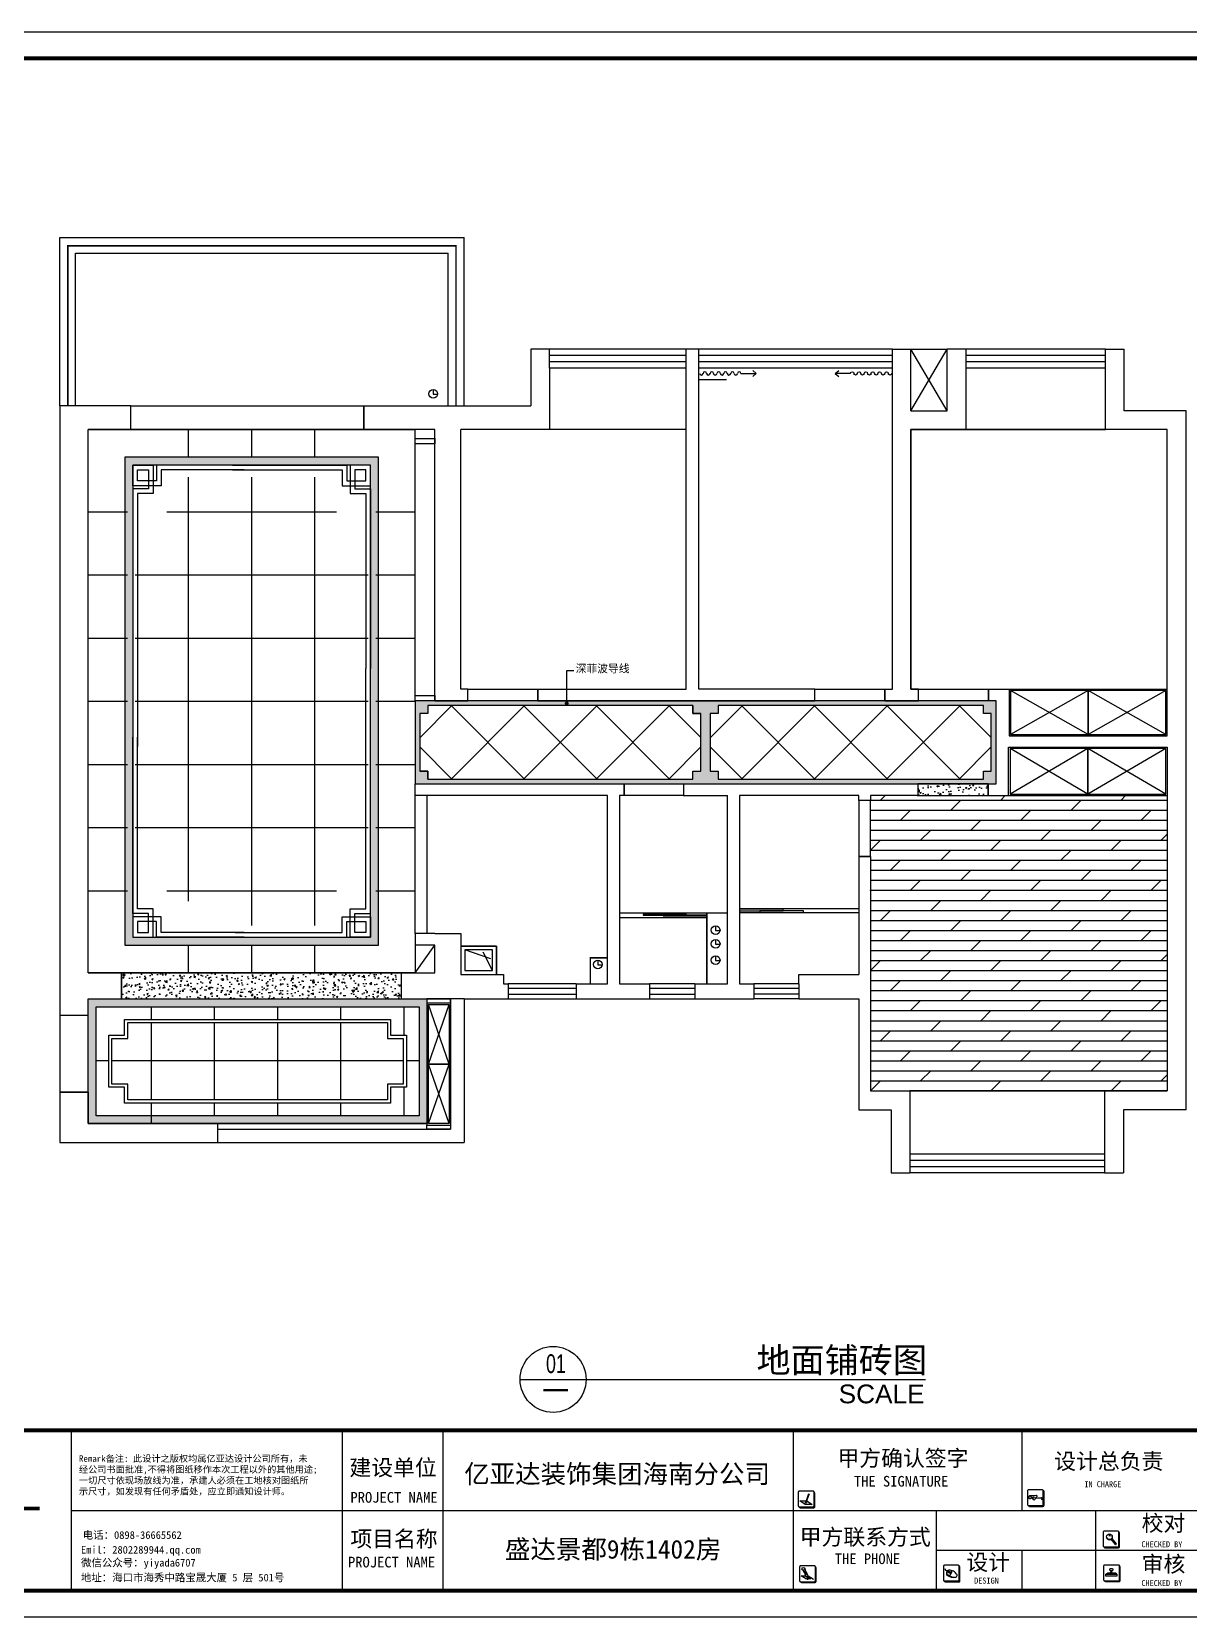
# Model space of a CAD drawing. Header units: millimetres. Extents: x -77055 to 331180, y -861586 to -491011.
# Drawn here: x 206493 to 221158, y -665598 to -645515 of the extents above; entities that cross this region are included whole.
import ezdxf
from ezdxf.enums import TextEntityAlignment as Align

# ---------------------------------------------------------------- set-up
doc = ezdxf.new("R2010")
doc.units = ezdxf.units.MM
for name, color, linetype in [('0-01图框模板说明', 2, 'Continuous'), ('0-02图框细线', 136, 'Continuous'), ('250', 250, 'Continuous'), ('6', 1, 'Continuous')]:
    doc.layers.add(name, color=color, linetype=linetype)
doc.styles.add('ar', font='arial.ttf')
doc.styles.add('DIM', font='simhei.ttf', dxfattribs={"width": 0.8})
doc.styles.get("Standard").update_dxf_attribs({"font": 'simhei.ttf'})
doc.styles.add('STYLE1', font='')
doc.styles.add('黑体', font='simhei.ttf')
doc.styles.get('STYLE1').set_extended_font_data('SimSun')
doc.dimstyles.new('1-50', dxfattribs={"dimscale": 50, "dimtxt": 5, "dimasz": 1, "dimexe": 1, "dimexo": 0.1, "dimgap": 0.5, "dimtad": 1, "dimdec": 0, "dimdsep": 46, "dimtxsty": 'DIM', "dimblk": 'ARCHTICK', "dimcen": 4, "dimdle": 1, "dimclrd": 3, "dimclre": 3, "dimclrt": 1, "dimadec": 0, "dimazin": 0, "dimtfac": 1, "dimtdec": 0, "dimtmove": 2, "dimatfit": 3, "dimldrblk": 'DOT', "dimfxl": 15, "dimfxlon": 1, "dimarcsym": 0})

# ---------------------------------------------------------------- blocks, each defined once
blk = doc.blocks.new('A$C5DE12AFD')
at = {"layer": '6', "color": 5}
for points in [[(523, 37), (717, 37), (671, 74)], [(523, 37), (717, 37), (671, 0)]]:
    blk.add_lwpolyline(points, dxfattribs=at)
for centre, start, end in [((22, 37), 180, 0), ((65, 37), 0, 180), ((109, 37), 180, 0), ((153, 37), 0, 180), ((196, 37), 180, 0), ((240, 37), 0, 180), ((283, 37), 180, 0), ((327, 37), 0, 180), ((371, 37), 180, 0), ((414, 37), 0, 180), ((458, 37), 180, 0), ((501, 37), 0, 180)]:
    blk.add_arc(centre, 21.8, start, end, dxfattribs=at)
blk = doc.blocks.new('_ArchTick')
at = {"color": 0, "linetype": 'ByBlock', "const_width": 0.15}
blk.add_lwpolyline([(-0.5, -0.5), (0.5, 0.5)], dxfattribs=at)
blk = doc.blocks.new('_Dot')
at = {"color": 0, "linetype": 'ByBlock', "lineweight": -2}
blk.add_line((-0.5, 0), (-1, 0), dxfattribs=at)
at = {"color": 0, "linetype": 'ByBlock', "const_width": 0.5}
blk.add_lwpolyline([(-0.25, 0, 1), (0.25, 0, 1)], format="xyb", close=True, dxfattribs=at)
blk = doc.blocks.new('A$C277C16EF')
at = {"layer": '0-01图框模板说明'}
for points in [[(-12145, 1411, -0.414214), (-12158, 1397), (-12331, 1397, -0.071272), (-12335, 1398, 0.348143), (-12322, 1388), (-12149, 1388, 0.414214), (-12135, 1401), (-12135, 1574, 0.333108), (-12145, 1587, -0.057743), (-12145, 1584)], [(-9240, 1428, -0.414214), (-9254, 1415), (-9427, 1415, -0.071272), (-9430, 1416, 0.348143), (-9417, 1405), (-9245, 1405, 0.414214), (-9231, 1419), (-9231, 1592, 0.333108), (-9241, 1605, -0.057743), (-9240, 1601)], [(-8283, 904, -0.414214), (-8296, 891), (-8469, 891, -0.071272), (-8473, 891, 0.348143), (-8460, 881), (-8287, 881, 0.414214), (-8273, 894), (-8273, 1067, 0.333108), (-8283, 1080, -0.057743), (-8283, 1077)], [(-12128, 465, -0.414214), (-12141, 451), (-12314, 451, -0.071272), (-12318, 452, 0.348143), (-12305, 442), (-12132, 442, 0.414214), (-12119, 455), (-12119, 628, 0.333108), (-12129, 641, -0.057743), (-12128, 638)], [(-10305, 473, -0.414214), (-10318, 460), (-10491, 460, -0.071272), (-10495, 460, 0.348143), (-10482, 450), (-10309, 450, 0.414214), (-10296, 463), (-10296, 636, 0.333108), (-10305, 649, -0.057743), (-10305, 646)], [(-8276, 476, -0.414214), (-8289, 462), (-8462, 462, -0.071272), (-8466, 463, 0.348143), (-8453, 453), (-8280, 453, 0.414214), (-8267, 466), (-8267, 639, 0.333108), (-8276, 652, -0.057743), (-8276, 649)]]:
    blk.add_hatch(color=8, dxfattribs=at).paths.add_polyline_path(points)
at = {"layer": '0-01图框模板说明', "color": 8}
for p, q in [((-12251, 1448), (-12253, 1444)), ((-12252, 1448), (-12253, 1446)), ((-12253, 1446), (-12253, 1444)), ((-12252, 1445), (-12253, 1444)), ((-12251, 1447), (-12252, 1445)), ((-9408, 1541), (-9327, 1547)), ((-9396, 1540), (-9326, 1546)), ((-9345, 1510), (-9264, 1516)), ((-9333, 1509), (-9264, 1515)), ((-8385, 988), (-8328, 922)), ((-8374, 997), (-8317, 932)), ((-12241, 484), (-12306, 527)), ((-12306, 527), (-12253, 527)), ((-12224, 527), (-12219, 527)), ((-12219, 527), (-12153, 484)), ((-10471, 551), (-10471, 551)), ((-10462, 577), (-10429, 561)), ((-10456, 543), (-10415, 520)), ((-10421, 576), (-10454, 588)), ((-10449, 575), (-10449, 575)), ((-10449, 575), (-10425, 562)), ((-10420, 571), (-10445, 582)), ((-10379, 585), (-10421, 597)), ((-10411, 561), (-10404, 557)), ((-8449, 546), (-8428, 560)), ((-8426, 561), (-8406, 561)), ((-8383, 572), (-8383, 576)), ((-8376, 572), (-8376, 576)), ((-8350, 561), (-8328, 561)), ((-8308, 546), (-8326, 560))]:
    blk.add_line(p, q, dxfattribs=at)
at = {"layer": '0-01图框模板说明', "color": 2, "const_width": 49}
blk.add_lwpolyline([(-338, 19745), (-338, 338), (-28062, 338), (-28062, 19745)], close=True, dxfattribs=at)
blk.add_lwpolyline([(-338, 2367), (-28066, 2367)], dxfattribs=at)
at = {"layer": '0-01图框模板说明', "color": 8}
for points in [[(-9427, 1415), (-9254, 1415, 0.414214), (-9240, 1428), (-9240, 1601, 0.414214), (-9254, 1615), (-9427, 1615, 0.414214), (-9440, 1601), (-9440, 1428, 0.414214)], [(-12331, 1397), (-12158, 1397, 0.414214), (-12145, 1411), (-12145, 1584, 0.414214), (-12158, 1597), (-12331, 1597, 0.414214), (-12344, 1584), (-12344, 1411, 0.414214)], [(-12208, 1555), (-12215, 1557), (-12215, 1559, -0.451962), (-12211, 1560), (-12210, 1560, -0.418435), (-12208, 1556)], [(-8469, 891), (-8296, 891, 0.414214), (-8283, 904), (-8283, 1077, 0.414214), (-8296, 1090), (-8469, 1090, 0.414214), (-8482, 1077), (-8482, 904, 0.414214)], [(-12314, 451), (-12141, 451, 0.414214), (-12128, 465), (-12128, 638, 0.414214), (-12141, 651), (-12314, 651, 0.414214), (-12328, 638), (-12328, 465, 0.414214)], [(-10491, 460), (-10318, 460, 0.414214), (-10305, 473), (-10305, 646, 0.414214), (-10318, 659), (-10491, 659, 0.414214), (-10504, 646), (-10504, 473, 0.414214)], [(-8462, 462), (-8289, 462, 0.414214), (-8276, 476), (-8276, 649, 0.414214), (-8289, 662), (-8462, 662, 0.414214), (-8476, 649), (-8476, 476, 0.414214)], [(-8446, 547), (-8311, 547, -0.414214), (-8307, 543), (-8307, 526, -0.414214), (-8311, 522), (-8446, 522, -0.414214), (-8450, 526), (-8450, 543, -0.414214)]]:
    blk.add_lwpolyline(points, format="xyb", close=True, dxfattribs=at)
for points in [[(-12335, 1398, 0.348143), (-12322, 1388), (-12149, 1388, 0.414214), (-12135, 1401), (-12135, 1574, 0.333108), (-12145, 1587)], [(-9430, 1416, 0.348143), (-9417, 1405), (-9245, 1405, 0.414214), (-9231, 1419), (-9231, 1592, 0.333108), (-9241, 1605)], [(-8473, 891, 0.348143), (-8460, 881), (-8287, 881, 0.414214), (-8273, 894), (-8273, 1067, 0.333108), (-8283, 1080)], [(-12318, 452, 0.348143), (-12305, 442), (-12132, 442, 0.414214), (-12119, 455), (-12119, 628, 0.333108), (-12129, 641)], [(-10495, 460, 0.348143), (-10482, 450), (-10309, 450, 0.414214), (-10296, 463), (-10296, 636, 0.333108), (-10305, 649)], [(-8466, 463, 0.348143), (-8453, 453), (-8280, 453, 0.414214), (-8267, 466), (-8267, 639, 0.333108), (-8276, 652)]]:
    blk.add_lwpolyline(points, format="xyb", dxfattribs=at)
for points in [[(-12238, 1473), (-12235, 1473), (-12170, 1430), (-12257, 1430), (-12323, 1473), (-12246, 1473)], [(-8369, 565), (-8356, 565), (-8347, 559), (-8409, 559), (-8399, 565), (-8390, 565)]]:
    blk.add_lwpolyline(points, dxfattribs=at)
for points in [[(-12251, 1447), (-12252, 1448), (-12249, 1464), (-12242, 1462)], [(-12211, 1548), (-12218, 1551), (-12249, 1464), (-12242, 1462)], [(-12208, 1555), (-12216, 1558), (-12218, 1551), (-12210, 1548)], [(-8409, 559), (-8347, 559), (-8347, 551), (-8409, 551)]]:
    blk.add_lwpolyline(points, close=True, dxfattribs=at)
for centre, radius in [((-8402, 1020), 36), ((-12280, 614), 17.7), ((-12268, 579), 2.53), ((-12263, 570), 2.53), ((-12262, 582), 2.53), ((-12259, 560), 2.53), ((-12258, 573), 2.53), ((-12256, 586), 2.53), ((-12253, 563), 2.53), ((-12254, 548), 2.53), ((-12252, 576), 2.53), ((-12239, 527), 14.3), ((-12247, 566), 2.53), ((-12248, 551), 2.53), ((-12242, 555), 2.53)]:
    blk.add_circle(centre, radius, dxfattribs=at)
for centre, radius, start, end in [((-9389, 1516), 24.9, 105.757, 120.9015), ((-9388, 1491), 21.7, 39.9377, 115.0821), ((-9396, 1540), 0.332, 94.538, 105.757), ((-9381, 1528), 16.1, 194.4811, 315.0527), ((-9326, 1485), 24.9, 105.757, 138.6812), ((-9333, 1509), 0.332, 94.538, 105.757), ((-9332, 1534), 14.1, 298.7114, 70.1269), ((-9332, 1534), 13.4, 300.3285, 62.5398), ((-9326, 1545), 0.332, 62.5398, 94.538), ((-9325, 1522), 0.341, 133.8328, 294.2798), ((-9269, 1503), 14.1, 298.7114, 70.1269), ((-9264, 1515), 0.332, 62.5398, 94.538), ((-9270, 1503), 13.4, 300.3285, 62.5398), ((-9263, 1491), 0.341, 133.8328, 294.2798), ((-8401, 1017), 36, 191.5054, 300.5031), ((-8404, 1020), 18, 22.4479, 114.9174), ((-8408, 1029), 8.45, 340.0341, 111.5177), ((-8401, 1017), 36, 323.7918, 16.5929), ((-8324, 929), 7.87, 246.2917, 21.6824), ((-12394, 500), 144, 10.8653, 46.0134), ((-11892, 729), 386, 196.3548, 210.1283), ((-10446, 561), 21.3, 158.1829, 240.9002), ((-10421, 555), 46.4, 172.2315, 207.5085), ((-10376, 526), 99.8, 139.3249, 154.2833), ((-10374, 651), 146, 233.0714, 279.6677), ((-10430, 563), 35, 74.0812, 127.264), ((-10447, 579), 3.62, 54.1755, 246.924), ((-10445, 579), 46.7, 277.384, 14.5417), ((-10419, 579), 21, 239.1443, 279.6549), ((-10424, 568), 5.39, 255.5948, 46.2056), ((-10431, 557), 21, 22.1455, 62.6561), ((-10416, 563), 5.32, 279.6549, 22.1455), ((-10357, 637), 131, 243.4996, 273.0164), ((-10448, 474), 131, 28.784, 58.3007), ((-10359, 532), 27.1, 290.3762, 11.4241), ((-8426, 557), 3.88, 90, 119.8772), ((-8379, 671), 77.3, 259.2449, 280.7551), ((-8411, 572), 28.6, 7.6088, 51.9955), ((-8395, 577), 13.3, 284.907, 336.821), ((-8379, 584), 23.4, 237.0341, 302.9659), ((-8347, 572), 28.6, 128.0045, 172.3912), ((-8373, 572), 2.72, 180, 209.5766), ((-8363, 578), 14.2, 209.5766, 255.9056), ((-8328, 557), 3.88, 58.6434, 90)]:
    blk.add_arc(centre, radius, start, end, dxfattribs=at)
for centre in [(-9409, 1520), (-9408, 1520), (-9358, 1505), (-9357, 1505)]:
    blk.add_ellipse(centre, major_axis=(0, 20.6), ratio=0.646017, dxfattribs=at)
blk.add_ellipse((-8379, 604), major_axis=(25.4, 0), ratio=0.460933, start_param=-0.967391, end_param=4.108984, dxfattribs=at)
for points in [[(-10458, 585), (-10473, 587), (-10480, 594), (-10483, 611)], [(-10456, 587), (-10473, 588), (-10478, 600), (-10482, 612)]]:
    blk.add_open_spline(points, degree=3, dxfattribs=at)
blk.add_spline([(-12239, 513), (-12210, 500), (-12209, 510), (-12222, 507), (-12230, 484), (-12195, 490), (-12189, 484)], degree=3, dxfattribs=at)
at = {"layer": '0-02图框细线'}
for p, q in [((-21553, 338), (-21553, 2367)), ((-18119, 327), (-18119, 2367)), ((-16842, 327), (-16842, 2367)), ((-12405, 338), (-12405, 2367)), ((-9507, 1352), (-9507, 2367)), ((-21553, 1352), (-338, 1352)), ((-10594, 338), (-10594, 1352)), ((-8574, 338), (-8574, 1352)), ((-338, 845), (-10594, 845)), ((-9507, 338), (-9507, 845))]:
    blk.add_line(p, q, dxfattribs=at)
blk.add_lwpolyline([(0, 20083), (0, 0), (-28400, 0), (-28400, 20083)], close=True, dxfattribs=at)
at = {"layer": '0-02图框细线', "ltscale": 0.2, "const_width": 45}
blk.add_lwpolyline([(-26342, 1377), (-21957, 1377)], dxfattribs=at)
at = {"layer": '0-02图框细线'}
for s, insert, char_height, attachment_point in [('{\\fSimHei|b0|i0|c134|p2;Remark备注: 此设计之版权均属亿亚达设计公司所有，未\\P经公司书面批准,不得将图纸移作本次工程以外的其他用途;\\P一切尺寸依现场放线为准，承建人必须在工地核对图纸所\\P示尺寸，如发现有任何矛盾处，应立即通知设计师。}', (-21458, 1541), 83.12, 7), ('{\\fSimSun|b0|i0|c134|p2;建设单位}', (-18031, 1885), 202.86, 4), ('{\\fSimSun|b0|i0|c134|p2;甲方确认签字}', (-11848, 2004), 202.86, 4), ('{\\fSimSun|b0|i0|c134|p2;设计总负责}', (-9102, 1965), 202.86, 4), ('{\\fSimSun|b0|i0|c134|p2;THE SIGNATURE}', (-11640, 1722), 135.24, 4), ('{\\fSimSun|b0|i0|c134|p2;IN CHARGE}', (-8719, 1685), 76.2, 4), ('{\\fSimSun|b0|i0|c134|p2;PROJECT NAME}', (-18018, 1518), 135.24, 4), ('{\\fSimSun|b0|i0|c134|p2;校对}', (-7994, 1181), 202.86, 4), ('{\\fSimSun|b0|i0|c134|p2;电话：0898-36665562  }', (-21410, 1036), 96.98, 4), ('{\\fSimSun|b0|i0|c134|p2;项目名称}', (-18020, 983), 202.86, 4), ('{\\fSimSun|b0|i0|c134|p2;甲方联系方式}', (-12326, 1005), 202.86, 4), ('{\\fSimSun|b0|i0|c134|p2;Emil：2802289944.qq.com}', (-21432, 841), 96.98, 4), ('{\\fSimSun|b0|i0|c134|p2;THE PHONE}', (-11882, 740), 135.24, 4), ('{\\fSimSun|b0|i0|c134|p2;设计}', (-10215, 686), 202.86, 4), ('{\\fSimSun|b0|i0|c134|p2;CHECKED BY}', (-7997, 925), 76.2, 4), ('{\\fSimSun|b0|i0|c134|p2;审核}', (-7994, 663), 202.86, 4), ('{\\fSimSun|b0|i0|c134|p2;微信公众号：yiyada6707}', (-21432, 677), 96.98, 4), ('{\\fSimSun|b0|i0|c134|p2;PROJECT NAME}', (-18049, 698), 135.24, 4), ('{\\fSimSun|b0|i0|c134|p2;地址：海口市海秀中路宝晟大厦 5 层 501号}', (-21433, 497), 96.98, 4), ('{\\fSimSun|b0|i0|c134|p2;DESIGN}', (-10116, 464), 76.2, 4), ('{\\fSimSun|b0|i0|c134|p2;CHECKED BY}', (-7997, 433), 76.2, 4)]:
    blk.add_mtext(s, dxfattribs=dict(at, insert=insert, char_height=char_height, attachment_point=attachment_point))
at = {"layer": '0-02图框细线', "char_height": 236.67, "attachment_point": 5, "style": '黑体'}
for s, insert in [('亿亚达装饰集团海南分公司', (-14640, 1802)), ('{\\fSimSun|b0|i0|c134|p2;盛达景都9栋1402房}', (-14690, 849))]:
    blk.add_mtext(s, dxfattribs=dict(at, insert=insert))

msp = doc.modelspace()

# ---------------------------------------------------------------- hatches: boundary and pattern name
at = {"layer": '250'}
h = msp.add_hatch(dxfattribs=at)
h.set_pattern_fill('AR-SAND', color=251, angle=45, style=0, double=1)
h.set_pattern_definition([(82.5, (209279.254, -653995.76), (-35.73813, 33.47535), [0, -38.608, 0, -43.18, 0, -41.275]), (52.5, (209279.254, -653995.76), (-18.9011, 82.4733), [0, -20.828, 0, -34.798, 0, -13.335]), (12.5, (209257.162, -654017.85), (55.83, 56.03323), [0, -12.7, 0, -45.72, 0, -59.69]), (2.5, (209257.16, -654017.85), (38.2281, 69.7551), [0, -6.35, 0, -29.972, 0, -34.29])])
h.paths.add_polyline_path([(210886.4, -650905.8), (207672.1, -650905.8), (207672.1, -657085.8), (210886.4, -657085.8)])
h.paths.add_polyline_path([(210786.4, -651005.8), (207772.1, -651005.8), (207772.1, -656985.8), (210786.4, -656985.8)], flags=16)
h = msp.add_hatch(dxfattribs=at)
h.set_pattern_fill('AR-SAND', color=251, angle=45, style=0, double=1)
h.set_pattern_definition([(82.5, (215029.374, -654515.76), (-35.73813, 33.47535), [0, -38.608, 0, -43.18, 0, -41.275]), (52.5, (215029.374, -654515.76), (-18.9011, 82.4733), [0, -20.828, 0, -34.798, 0, -13.335]), (12.5, (215007.282, -654537.85), (55.83, 56.03323), [0, -12.7, 0, -45.72, 0, -59.69]), (2.5, (215007.28, -654537.85), (38.2281, 69.7551), [0, -6.35, 0, -29.972, 0, -34.29])])
h.paths.add_polyline_path([(211349.4, -655040.8), (218709.4, -655040.8), (218709.4, -653990.8), (211349.4, -653990.8)])
h.paths.add_polyline_path([(215189.4, -654980.8), (218549.4, -654980.8), (218549.4, -654880.8), (218649.4, -654880.8), (218649.4, -654150.8), (218549.4, -654150.8), (218549.4, -654050.8), (215189.4, -654050.8), (215189.4, -654150.8), (215089.4, -654150.8), (215089.4, -654880.8), (215189.4, -654880.8)], flags=16)
h.paths.add_polyline_path([(211509.4, -654980.8), (214869.4, -654980.8), (214869.4, -654880.8), (214969.4, -654880.8), (214969.4, -654150.8), (214869.4, -654150.8), (214869.4, -654050.8), (211509.4, -654050.8), (211509.4, -654150.8), (211409.4, -654150.8), (211409.4, -654880.8), (211509.4, -654880.8)], flags=16)
h = msp.add_hatch(dxfattribs=at)
h.set_pattern_fill('_USER', color=251, scale=650, angle=45, style=0, double=1, pattern_type=0)
h.set_pattern_definition([(45, (213189.4, -654515.76), (-459.62, 459.62), []), (135, (213189.4, -654515.76), (-459.62, -459.62), [])])
h.paths.add_polyline_path([(211509.4, -654980.8), (214869.4, -654980.8), (214869.4, -654880.8), (214969.4, -654880.8), (214969.4, -654150.8), (214869.4, -654150.8), (214869.4, -654050.8), (211509.4, -654050.8), (211509.4, -654150.8), (211409.4, -654150.8), (211409.4, -654880.8), (211509.4, -654880.8)])
h = msp.add_hatch(dxfattribs=at)
h.set_pattern_fill('_USER', color=251, scale=650, angle=45, style=0, double=1, pattern_type=0)
h.set_pattern_definition([(45, (216869.4, -654515.76), (-459.62, 459.62), []), (135, (216869.4, -654515.76), (-459.62, -459.62), [])])
h.paths.add_polyline_path([(215189.4, -654980.8), (218549.4, -654980.8), (218549.4, -654880.8), (218649.4, -654880.8), (218649.4, -654150.8), (218549.4, -654150.8), (218549.4, -654050.8), (215189.4, -654050.8), (215189.4, -654150.8), (215089.4, -654150.8), (215089.4, -654880.8), (215189.4, -654880.8)])
h = msp.add_hatch(dxfattribs=at)
h.set_pattern_fill('AR-CONC', color=8, style=0)
h.set_pattern_definition([(50, (217719.37, -655190.76), (182.185, -15.94), [19.05, -209.55]), (355, (217719.37, -655190.76), (-35.243, 191.057), [15.24, -167.64]), (100.45, (217734.56, -655192.09), (146.943, 175.117), [16.19, -178.09]), (46.184, (217719.37, -655139.96), (271.08, -42.04), [28.575, -314.325]), (96.636, (217741.96, -655143.46), (237.404, 247.426), [24.285, -267.135]), (351.184, (217719.37, -655139.96), (237.405, 247.425), [22.86, -251.46]), (21, (217744.77, -655152.66), (151.615, -102.266), [19.05, -209.55]), (326, (217744.77, -655152.66), (61.802, 184.188), [15.24, -167.64]), (71.451, (217757.4, -655161.18), (213.416, 81.923), [16.19, -178.09]), (37.5, (217719.374, -655190.76), (3.0886, 84.555), [0, -165.608, 0, -170.18, 0, -168.275]), (7.5, (217719.37, -655190.76), (66.82, 100.181), [0, -97.028, 0, -161.798, 0, -64.135]), (327.5, (217662.73, -655190.76), (135.5906, -5.7287), [0, -63.5, 0, -198.12, 0, -262.89]), (317.5, (217637.33, -655190.76), (148.129, 25.426), [0, -82.55, 0, -131.572, 0, -186.69])])
h.paths.add_polyline_path([(217719.4, -655190.8), (218609.4, -655190.8), (218609.4, -655040.8), (217719.4, -655040.8)])
h = msp.add_hatch(dxfattribs=at)
h.set_pattern_fill('DOLMIT', color=8, scale=20, style=0)
h.set_pattern_definition([(0, (217119.37, -658930.76), (0, 127), []), (45, (217119.37, -658930.76), (-254, 254), [179.605, -359.21])])
h.paths.add_polyline_path([(220879.4, -655190.8), (218869.4, -655190.8), (218609.4, -655190.8), (217719.4, -655190.8), (217119.4, -655190.8), (217119.4, -655250.8), (217119.4, -655960.8), (217119.4, -658930.8), (217619.4, -658930.8), (220084.4, -658930.8), (220879.4, -658930.8)])
h = msp.add_hatch(dxfattribs=at)
h.set_pattern_fill('AR-CONC', color=8, style=0)
h.set_pattern_definition([(50, (235806.31, -750855.96), (182.18467, -15.93909), [19.05, -209.55]), (355, (235806.31, -750855.96), (-35.24283, 191.05664), [15.24, -167.64]), (100.451, (235821.5, -750857.29), (146.9425, 175.1167), [16.19, -178.09]), (46.1842, (235806.31, -750805.16), (271.07904, -42.04233), [28.575, -314.325]), (96.6356, (235828.9, -750808.66), (237.4042, 247.42556), [24.285, -267.135]), (351.184, (235806.3, -750805.16), (237.4046, 247.4251), [22.86, -251.46]), (21, (235831.71, -750817.86), (151.61488, -102.26552), [19.05, -209.55]), (326, (235831.71, -750817.86), (61.80203, 184.18797), [15.24, -167.64]), (71.4514, (235844.35, -750826.38), (213.4165, 81.92286), [16.19, -178.09]), (37.5, (235806.31, -750855.96), (3.088603, 84.55504), [0, -165.608, 0, -170.18, 0, -168.275]), (7.5, (235806.31, -750855.96), (66.81966, 100.180575), [0, -97.028, 0, -161.798, 0, -64.135]), (327.5, (235749.67, -750855.96), (135.590595, -5.728744), [0, -63.5, 0, -198.12, 0, -262.89]), (317.5, (235724.27, -750855.96), (148.12918, 25.42649), [0, -82.55, 0, -131.572, 0, -186.69])])
h.paths.add_polyline_path([(207629.4, -657765.8), (211179.4, -657765.8), (211179.4, -657435.8), (207629.4, -657435.8)])
h = msp.add_hatch(dxfattribs=at)
h.set_pattern_fill('AR-SAND', color=251, angle=45, style=0, double=1)
h.set_pattern_definition([(82.5, (207209.374, -659345.76), (-35.73813, 33.47535), [0, -38.608, 0, -43.18, 0, -41.275]), (52.5, (207209.374, -659345.76), (-18.9011, 82.4733), [0, -20.828, 0, -34.798, 0, -13.335]), (12.5, (207187.282, -659367.85), (55.83, 56.03323), [0, -12.7, 0, -45.72, 0, -59.69]), (2.5, (207187.28, -659367.85), (38.2281, 69.7551), [0, -6.35, 0, -29.972, 0, -34.29])])
h.paths.add_polyline_path([(211399.4, -659245.8), (207309.4, -659245.8), (207309.4, -657865.8), (211399.4, -657865.8)], flags=16)
h.paths.add_polyline_path([(211499.4, -659345.8), (207209.4, -659345.8), (207209.4, -657765.8), (211499.4, -657765.8)])

# ---------------------------------------------------------------- linework, layer by layer
at = {"color": 2}
msp.add_line((212679.9, -662585.8), (213516.3, -662585.8), dxfattribs=at)
msp.add_line((213516.3, -662585.8), (217817.8, -662585.8))
at = {"color": 150}
msp.add_circle((213098.1, -662585.8), 418.2, dxfattribs=at)
at = {"layer": '250', "color": 2}
for p, q in [((206849.4, -650255.8), (206849.4, -648120.8)), ((206849.4, -648120.8), (211969.4, -648120.8)), ((211969.4, -650255.8), (211969.4, -648120.8)), ((207049.4, -650255.8), (207049.4, -648320.8)), ((207049.4, -648320.8), (211769.4, -648320.8)), ((211769.4, -650255.8), (211769.4, -648320.8)), ((214784.4, -649535.8), (213054.4, -649535.8)), ((217399.4, -649535.8), (214944.4, -649535.8)), ((220094.4, -649535.8), (218329.4, -649535.8)), ((214784.4, -649775.8), (213054.4, -649775.8)), ((217399.4, -649775.8), (214944.4, -649775.8)), ((220094.4, -649775.8), (218329.4, -649775.8)), ((215294.4, -649925.8), (214944.4, -649925.8)), ((213389.4, -657575.8), (212529.4, -657575.8)), ((214894.4, -657575.8), (214319.4, -657575.8)), ((216209.4, -657575.8), (215639.4, -657575.8)), ((212529.4, -657765.8), (213389.4, -657765.8)), ((214319.4, -657765.8), (214894.4, -657765.8)), ((216209.4, -657765.8), (215639.4, -657765.8)), ((220084.4, -659730.8), (217619.4, -659730.8)), ((220084.4, -659970.8), (217619.4, -659970.8))]:
    msp.add_line(p, q, dxfattribs=at)
at = {"layer": '250', "color": 7}
for p, q in [((212814.4, -649535.8), (212814.4, -650255.8)), ((213054.4, -649535.8), (212814.4, -649535.8)), ((213054.4, -649775.8), (213054.4, -649535.8)), ((214784.4, -649775.8), (214784.4, -649535.8)), ((214944.4, -649535.8), (214784.4, -649535.8)), ((214944.4, -649775.8), (214944.4, -649535.8)), ((217399.4, -649775.8), (217399.4, -649535.8)), ((217399.4, -649535.8), (217629.4, -649535.8)), ((217629.4, -650315.8), (217629.4, -649535.8)), ((218089.4, -650315.8), (218089.4, -649535.8)), ((218329.4, -649535.8), (218089.4, -649535.8)), ((218329.4, -649775.8), (218329.4, -649535.8)), ((220094.4, -649775.8), (220094.4, -649535.8)), ((220094.4, -649535.8), (220334.4, -649535.8)), ((220334.4, -650315.8), (220334.4, -649535.8)), ((213054.4, -649775.8), (213054.4, -650555.8)), ((214784.4, -650555.8), (214784.4, -649775.8)), ((214944.4, -650555.8), (214944.4, -649775.8)), ((217399.4, -653840.8), (217399.4, -649775.8)), ((218329.4, -650555.8), (218329.4, -649775.8)), ((220094.4, -650555.8), (220094.4, -649775.8)), ((211580.2, -650047.5), (211580.2, -650107.5)), ((207049.4, -650255.8), (206849.4, -650255.8)), ((206849.4, -650255.8), (206849.4, -657975.8)), ((207749.4, -650255.8), (207049.4, -650255.8)), ((207749.4, -650555.8), (207749.4, -650255.8)), ((210699.4, -650555.8), (210699.4, -650255.8)), ((210699.4, -650255.8), (211769.4, -650255.8)), ((211580.2, -650107.5), (211635, -650107.5)), ((211769.4, -650255.8), (212814.4, -650255.8)), ((217629.4, -650315.8), (218089.4, -650315.8)), ((221119.4, -650315.8), (220334.4, -650315.8)), ((221119.4, -659170.8), (221119.4, -650315.8)), ((207209.4, -657435.8), (207209.4, -650555.8)), ((207749.4, -650555.8), (207209.4, -650555.8)), ((207209.4, -657435.8), (207209.4, -650555.8)), ((207209.4, -650555.8), (211349.4, -650555.8)), ((211599.4, -650555.8), (210699.4, -650555.8)), ((211599.4, -650555.8), (211349.4, -650555.8)), ((211599.4, -653990.8), (211599.4, -650555.8)), ((211929.4, -653840.8), (211929.4, -650555.8)), ((213054.4, -650555.8), (211929.4, -650555.8)), ((214784.4, -653840.8), (214784.4, -650555.8)), ((214944.4, -653840.8), (214944.4, -650555.8)), ((217629.4, -653840.8), (217629.4, -650555.8)), ((217629.4, -650555.8), (218329.4, -650555.8)), ((220879.4, -650555.8), (220094.4, -650555.8)), ((220879.4, -654435.8), (220879.4, -650555.8)), ((212019.4, -653840.8), (211929.4, -653840.8)), ((212019.4, -653990.8), (212019.4, -653840.8)), ((212904.4, -653840.8), (214784.4, -653840.8)), ((212904.4, -653990.8), (212904.4, -653840.8)), ((216414.4, -653840.8), (214944.4, -653840.8)), ((216414.4, -653990.8), (216414.4, -653840.8)), ((217299.4, -653990.8), (217299.4, -653840.8)), ((217299.4, -653840.8), (217399.4, -653840.8)), ((217729.4, -653840.8), (217629.4, -653840.8)), ((217729.4, -653990.8), (217729.4, -653840.8)), ((218614.4, -653990.8), (218614.4, -653840.8)), ((218614.4, -653840.8), (218874.4, -653840.8)), ((218874.4, -653840.8), (218874.4, -654435.8)), ((211599.4, -653990.8), (212019.4, -653990.8)), ((212904.4, -653990.8), (216414.4, -653990.8)), ((217299.4, -653990.8), (217729.4, -653990.8)), ((218709.4, -653990.8), (218614.4, -653990.8)), ((218709.4, -655040.8), (218709.4, -653990.8)), ((218874.4, -654435.8), (220879.4, -654435.8)), ((218869.4, -655190.8), (218869.4, -654575.8)), ((218869.4, -654575.8), (220879.4, -654575.8)), ((220879.4, -654575.8), (220879.4, -658930.8)), ((211349.4, -655190.8), (211349.4, -655040.8)), ((211349.4, -655040.8), (213999.4, -655040.8)), ((213999.4, -655040.8), (213999.4, -655190.8)), ((214749.4, -655040.8), (214749.4, -655190.8)), ((214749.4, -655040.8), (217719.4, -655040.8)), ((217719.4, -655040.8), (217719.4, -655190.8)), ((218609.4, -655040.8), (218609.4, -655190.8)), ((218609.4, -655040.8), (218709.4, -655040.8)), ((213789.4, -655190.8), (211349.4, -655190.8)), ((213789.4, -657575.8), (213789.4, -655190.8)), ((213999.4, -655190.8), (213939.4, -655190.8)), ((213939.4, -655190.8), (213939.4, -657575.8)), ((214749.4, -655190.8), (215309.4, -655190.8)), ((215309.4, -656775.8), (215309.4, -655190.8)), ((216969.4, -655190.8), (215459.4, -655190.8)), ((215459.4, -655190.8), (215459.4, -657575.8)), ((216969.4, -655250.8), (216969.4, -655190.8)), ((217119.4, -655250.8), (216969.4, -655250.8)), ((217719.4, -655190.8), (217119.4, -655190.8)), ((217119.4, -655190.8), (217119.4, -655250.8)), ((218609.4, -655190.8), (218869.4, -655190.8)), ((217119.4, -655960.8), (216969.4, -655960.8)), ((216969.4, -655960.8), (216969.4, -657455.8)), ((217119.4, -655960.8), (217119.4, -658930.8)), ((215044.4, -657575.8), (215044.4, -656675.8)), ((215044.4, -656675.8), (215309.4, -656675.8)), ((211599.4, -657085.8), (211349.4, -657085.8)), ((211599.4, -656935.8), (211929.4, -656935.8)), ((211599.4, -657435.8), (211599.4, -657085.8)), ((211929.4, -656935.8), (211929.4, -657095.8)), ((211929.4, -657095.8), (212379.4, -657095.8)), ((212379.4, -657095.8), (212379.4, -657455.8)), ((207629.4, -657435.8), (207209.4, -657435.8)), ((211349.4, -657435.8), (207209.4, -657435.8)), ((207209.4, -657435.8), (211349.4, -657435.8)), ((207209.4, -657435.8), (211349.4, -657435.8)), ((207629.4, -657765.8), (207629.4, -657435.8)), ((207629.4, -657435.8), (211179.4, -657435.8)), ((211179.4, -657435.8), (211599.4, -657435.8)), ((211179.4, -657765.8), (211179.4, -657435.8)), ((212379.4, -657455.8), (212469.4, -657455.8)), ((212469.4, -657455.8), (212469.4, -657575.8)), ((216209.4, -657575.8), (216209.4, -657455.8)), ((216209.4, -657455.8), (216969.4, -657455.8)), ((212469.4, -657575.8), (212529.4, -657575.8)), ((212529.4, -657575.8), (212529.4, -657765.8)), ((213389.4, -657575.8), (213389.4, -657765.8)), ((213389.4, -657575.8), (213789.4, -657575.8)), ((213939.4, -657575.8), (214319.4, -657575.8)), ((214319.4, -657575.8), (214319.4, -657765.8)), ((214894.4, -657575.8), (214894.4, -657765.8)), ((214894.4, -657575.8), (215044.4, -657575.8)), ((215459.4, -657575.8), (215639.4, -657575.8)), ((215639.4, -657575.8), (215639.4, -657765.8)), ((216209.4, -657575.8), (216209.4, -657765.8)), ((207209.4, -657975.8), (207209.4, -657765.8)), ((207209.4, -657765.8), (207629.4, -657765.8)), ((211179.4, -657765.8), (211799.4, -657765.8)), ((211969.4, -657765.8), (211799.4, -657765.8)), ((211969.4, -657765.8), (212529.4, -657765.8)), ((213389.4, -657765.8), (214319.4, -657765.8)), ((214894.4, -657765.8), (215639.4, -657765.8)), ((216209.4, -657765.8), (216969.4, -657765.8)), ((216969.4, -657765.8), (216969.4, -659170.8)), ((207209.4, -657975.8), (206849.4, -657975.8)), ((207209.4, -658945.8), (206849.4, -658945.8)), ((206849.4, -658945.8), (206849.4, -659585.8)), ((207209.4, -658945.8), (207209.4, -659345.8)), ((217119.4, -658930.8), (217619.4, -658930.8)), ((217619.4, -658930.8), (217619.4, -659730.8)), ((220084.4, -658930.8), (220084.4, -659730.8)), ((220879.4, -658930.8), (220084.4, -658930.8)), ((216969.4, -659170.8), (217379.4, -659170.8)), ((217379.4, -659170.8), (217379.4, -659970.8)), ((220324.4, -659170.8), (220324.4, -659970.8)), ((221119.4, -659170.8), (220324.4, -659170.8)), ((207209.4, -659345.8), (208844.4, -659345.8)), ((208844.4, -659345.8), (208844.4, -659415.8)), ((208844.4, -659415.8), (208844.4, -659585.8)), ((206849.4, -659585.8), (208844.4, -659585.8)), ((217619.4, -659730.8), (217619.4, -659970.8)), ((220084.4, -659730.8), (220084.4, -659970.8)), ((217379.4, -659970.8), (217619.4, -659970.8)), ((220084.4, -659970.8), (220324.4, -659970.8))]:
    msp.add_line(p, q, dxfattribs=at)
at = {"layer": '250', "color": 1}
for p, q in [((214784.4, -649615.8), (213054.4, -649615.8)), ((217399.4, -649615.8), (214944.4, -649615.8)), ((220094.4, -649615.8), (218329.4, -649615.8)), ((214784.4, -649695.8), (213054.4, -649695.8)), ((217399.4, -649695.8), (214944.4, -649695.8)), ((220094.4, -649695.8), (218329.4, -649695.8)), ((213389.4, -657635.8), (212529.4, -657635.8)), ((212529.4, -657705.8), (213389.4, -657705.8)), ((214894.4, -657635.8), (214319.4, -657635.8)), ((214319.4, -657705.8), (214894.4, -657705.8)), ((216209.4, -657635.8), (215639.4, -657635.8)), ((216209.4, -657705.8), (215639.4, -657705.8)), ((220084.4, -659810.8), (217619.4, -659810.8)), ((220084.4, -659890.8), (217619.4, -659890.8))]:
    msp.add_line(p, q, dxfattribs=at)
at = {"layer": '250', "color": 251}
for p, q in [((217629.4, -649535.8), (218089.4, -649535.8)), ((218089.4, -650315.8), (217629.4, -649535.8)), ((217629.4, -650315.8), (218089.4, -649535.8)), ((208479.4, -650905.8), (208479.4, -650555.8)), ((209279.4, -650905.8), (209279.4, -650555.8)), ((210079.4, -650905.8), (210079.4, -650555.8)), ((211349.4, -653920.8), (211349.4, -650555.8)), ((214784.4, -650555.8), (213054.4, -650555.8)), ((218329.4, -650555.8), (220094.4, -650555.8)), ((208479.4, -656525.8), (208479.4, -651155.8)), ((209279.4, -656835.8), (209279.4, -651155.8)), ((210079.4, -656835.8), (210079.4, -651155.8)), ((207209.4, -651595.8), (207704.4, -651595.8)), ((208204.4, -651595.8), (210354.4, -651595.8)), ((210854.4, -651595.8), (211349.4, -651595.8)), ((207209.4, -652395.8), (207704.4, -652395.8)), ((207804.4, -652395.8), (210754.4, -652395.8)), ((210854.4, -652395.8), (211349.4, -652395.8)), ((207209.4, -653195.8), (207704.4, -653195.8)), ((207804.4, -653195.8), (210754.4, -653195.8)), ((210854.4, -653195.8), (211349.4, -653195.8)), ((207209.4, -653995.8), (207704.4, -653995.8)), ((207804.4, -653995.8), (210754.4, -653995.8)), ((210854.4, -653995.8), (211349.4, -653995.8)), ((207209.4, -654795.8), (207704.4, -654795.8)), ((207804.4, -654795.8), (210754.4, -654795.8)), ((210854.4, -654795.8), (211349.4, -654795.8)), ((207209.4, -655595.8), (207704.4, -655595.8)), ((207804.4, -655595.8), (210754.4, -655595.8)), ((210854.4, -655595.8), (211349.4, -655595.8)), ((207209.4, -656395.8), (207704.4, -656395.8)), ((208204.4, -656395.8), (210354.4, -656395.8)), ((210854.4, -656395.8), (211349.4, -656395.8)), ((208479.4, -657435.8), (208479.4, -657085.8)), ((209279.4, -657435.8), (209279.4, -657085.8)), ((210079.4, -657435.8), (210079.4, -657085.8)), ((208009.4, -658025.8), (208009.4, -657865.8)), ((208809.4, -658025.8), (208809.4, -657865.8)), ((209609.4, -658025.8), (209609.4, -657865.8)), ((210409.4, -658025.8), (210409.4, -657865.8)), ((211209.4, -658225.8), (211209.4, -657865.8)), ((208009.4, -659045.8), (208009.4, -658065.8)), ((208809.4, -659045.8), (208809.4, -658065.8)), ((209609.4, -659045.8), (209609.4, -658065.8)), ((210409.4, -659045.8), (210409.4, -658065.8)), ((207309.4, -658545.8), (207469.4, -658545.8)), ((207509.4, -658545.8), (211199.4, -658545.8)), ((211239.4, -658545.8), (211399.4, -658545.8)), ((211209.4, -659245.8), (211209.4, -658885.8)), ((208009.4, -659345.8), (208009.4, -659085.8)), ((208809.4, -659245.8), (208809.4, -659085.8)), ((209609.4, -659245.8), (209609.4, -659085.8)), ((210409.4, -659245.8), (210409.4, -659085.8)), ((220084.4, -658930.8), (217619.4, -658930.8))]:
    msp.add_line(p, q, dxfattribs=at)
at = {"layer": '250'}
for p, q in [((207772.1, -651265.8), (207772.1, -651005.8)), ((207772.1, -651005.8), (208032.1, -651005.8)), ((207832.1, -651205.8), (207832.1, -651065.8)), ((207832.1, -651065.8), (207972.1, -651065.8)), ((207972.1, -651065.8), (207972.1, -651305.8)), ((208032.1, -651005.8), (208032.1, -651365.8)), ((209183.4, -651005.8), (208072.1, -651005.8)), ((208072.1, -651005.8), (208072.1, -651205.8)), ((209183.4, -651065.8), (208132.1, -651065.8)), ((208132.1, -651065.8), (208132.1, -651265.8)), ((209037.9, -651005.8), (210486.4, -651005.8)), ((209037.9, -651065.8), (210426.4, -651065.8)), ((210426.4, -651065.8), (210426.4, -651265.8)), ((210486.4, -651005.8), (210486.4, -651205.8)), ((210786.4, -651005.8), (210526.4, -651005.8)), ((210526.4, -651005.8), (210526.4, -651365.8)), ((210726.4, -651065.8), (210586.4, -651065.8)), ((210586.4, -651065.8), (210586.4, -651305.8)), ((210726.4, -651205.8), (210726.4, -651065.8)), ((210786.4, -651265.8), (210786.4, -651005.8)), ((208132.1, -651265.8), (207772.1, -651265.8)), ((208072.1, -651205.8), (207832.1, -651205.8)), ((210426.4, -651265.8), (210786.4, -651265.8)), ((210486.4, -651205.8), (210726.4, -651205.8)), ((207972.1, -651305.8), (207772.1, -651305.8)), ((207772.1, -651305.8), (207772.1, -654569.4)), ((208032.1, -651365.8), (207832.1, -651365.8)), ((207832.1, -651365.8), (207832.1, -654569.4)), ((210526.4, -651365.8), (210726.4, -651365.8)), ((210586.4, -651305.8), (210786.4, -651305.8)), ((210726.4, -651365.8), (210726.4, -653580.5)), ((210786.4, -651305.8), (210786.4, -653580.5)), ((210726.4, -656625.8), (210726.4, -653580.5)), ((210786.4, -656685.8), (210786.4, -653580.5)), ((207772.1, -656685.8), (207772.1, -654450.1)), ((207832.1, -656625.8), (207832.1, -654450.1)), ((207972.1, -656685.8), (207772.1, -656685.8)), ((208032.1, -656625.8), (207832.1, -656625.8)), ((207972.1, -656925.8), (207972.1, -656685.8)), ((208032.1, -656985.8), (208032.1, -656625.8)), ((210526.4, -656985.8), (210526.4, -656625.8)), ((210526.4, -656625.8), (210726.4, -656625.8)), ((210586.4, -656925.8), (210586.4, -656685.8)), ((210586.4, -656685.8), (210786.4, -656685.8)), ((208132.1, -656725.8), (207772.1, -656725.8)), ((207772.1, -656725.8), (207772.1, -656985.8)), ((208072.1, -656785.8), (207832.1, -656785.8)), ((207832.1, -656785.8), (207832.1, -656925.8)), ((208072.1, -656985.8), (208072.1, -656785.8)), ((208132.1, -656925.8), (208132.1, -656725.8)), ((210426.4, -656925.8), (210426.4, -656725.8)), ((210426.4, -656725.8), (210786.4, -656725.8)), ((210486.4, -656985.8), (210486.4, -656785.8)), ((210486.4, -656785.8), (210726.4, -656785.8)), ((210726.4, -656785.8), (210726.4, -656925.8)), ((210786.4, -656725.8), (210786.4, -656985.8)), ((207772.1, -656985.8), (208032.1, -656985.8)), ((207832.1, -656925.8), (207972.1, -656925.8)), ((209186, -656985.8), (208072.1, -656985.8)), ((209186, -656925.8), (208132.1, -656925.8)), ((209071.7, -656925.8), (210426.4, -656925.8)), ((209071.7, -656985.8), (210486.4, -656985.8)), ((210786.4, -656985.8), (210526.4, -656985.8)), ((210726.4, -656925.8), (210586.4, -656925.8))]:
    msp.add_line(p, q, dxfattribs=at)
at = {"layer": '250', "color": 8}
for p, q in [((218874.4, -653840.8), (220879.4, -653840.8)), ((211349.4, -656935.8), (211349.4, -655190.8)), ((211499.4, -655190.8), (211499.4, -656935.8)), ((218869.4, -655190.8), (220879.4, -655190.8)), ((213939.4, -656675.8), (215309.4, -656675.8)), ((216969.4, -656625.8), (215459.4, -656625.8)), ((216969.4, -656675.8), (215459.4, -656675.8)), ((213939.4, -656735.8), (215044.4, -656735.8)), ((215157.7, -656840.2), (215157.7, -656900.2)), ((215157.7, -656900.2), (215212.5, -656900.2)), ((211349.4, -657435.8), (211599.4, -657085.8)), ((215157.7, -657014), (215157.7, -657074)), ((215157.7, -657074), (215212.5, -657074)), ((212310.8, -657260), (211979.4, -657145.8)), ((212329.4, -657405.8), (212211.3, -657175.8)), ((213664.4, -657275.8), (213664.4, -657335.7)), ((215157.7, -657219.7), (215157.7, -657279.7)), ((215157.7, -657279.7), (215212.5, -657279.7)), ((213664.4, -657335.7), (213719.1, -657335.7)), ((211499.4, -657815.8), (211499.4, -659365.8)), ((211799.4, -657765.8), (211799.4, -659415.8)), ((211969.4, -657765.8), (211969.4, -659585.8)), ((208844.4, -659345.8), (211499.4, -659345.8)), ((208844.4, -659415.8), (211799.4, -659415.8)), ((208844.4, -659585.8), (211969.4, -659585.8))]:
    msp.add_line(p, q, dxfattribs=at)
at = {"layer": '250', "color": 1, "const_width": 20}
msp.add_lwpolyline([(206949.4, -650255.8), (206949.4, -648227.3), (211868.2, -648227.3), (211868.2, -650255.8)], dxfattribs=at)
at = {"layer": '250', "color": 251}
for points in [[(210699.4, -650255.8), (210699.4, -650555.8), (207749.4, -650555.8), (207749.4, -650255.8)], [(211599.4, -650735.8), (211349.4, -650735.8), (211349.4, -650665.8), (211599.4, -650665.8)], [(210886.4, -650905.8), (207672.1, -650905.8), (207672.1, -657085.8), (210886.4, -657085.8)], [(210786.4, -651005.8), (207772.1, -651005.8), (207772.1, -656985.8), (210786.4, -656985.8)], [(211599.4, -653990.8), (211349.4, -653990.8), (211349.4, -653920.8), (211599.4, -653920.8)], [(211349.4, -655040.8), (218709.4, -655040.8), (218709.4, -653990.8), (211349.4, -653990.8)], [(207629.4, -657765.8), (211179.4, -657765.8), (211179.4, -657435.8), (207629.4, -657435.8)], [(211499.4, -659345.8), (207209.4, -659345.8), (207209.4, -657765.8), (211499.4, -657765.8)], [(211399.4, -659245.8), (207309.4, -659245.8), (207309.4, -657865.8), (211399.4, -657865.8)]]:
    msp.add_lwpolyline(points, close=True, dxfattribs=at)
at = {"layer": '250', "color": 7}
for points in [[(217629.4, -653840.8), (220879.4, -653840.8), (220879.4, -650555.8), (217629.4, -650555.8)], [(212019.4, -653840.8), (212904.4, -653840.8), (212904.4, -653990.8), (212019.4, -653990.8)], [(216414.4, -653840.8), (217299.4, -653840.8), (217299.4, -653990.8), (216414.4, -653990.8)], [(218614.4, -653990.8), (217729.4, -653990.8), (217729.4, -653840.8), (218614.4, -653840.8)], [(212379.4, -657455.8), (212379.4, -657095.8), (211929.4, -657095.8), (211929.4, -657455.8)], [(211499.4, -657815.8), (211799.4, -657815.8), (211799.4, -657765.8), (211499.4, -657765.8)], [(206849.4, -658945.8), (207209.4, -658945.8), (207209.4, -657975.8), (206849.4, -657975.8)], [(211499.4, -659365.8), (211799.4, -659365.8), (211799.4, -659415.8), (211499.4, -659415.8)]]:
    msp.add_lwpolyline(points, close=True, dxfattribs=at)
at = {"layer": '250', "color": 8}
for points in [[(220859.4, -653860.8), (218894.4, -653860.8), (218894.4, -654415.8), (220859.4, -654415.8)], [(220859.4, -654595.8), (218889.4, -654595.8), (218889.4, -655170.8), (220859.4, -655170.8)], [(214749.4, -655190.8), (213999.4, -655190.8), (213999.4, -655040.8), (214749.4, -655040.8)], [(217719.4, -655190.8), (218609.4, -655190.8), (218609.4, -655040.8), (217719.4, -655040.8)], [(216969.4, -655960.8), (217119.4, -655960.8), (217119.4, -655250.8), (216969.4, -655250.8)], [(212329.4, -657405.8), (212329.4, -657145.8), (211979.4, -657145.8), (211979.4, -657405.8)], [(211519.4, -657835.8), (211779.4, -657835.8), (211779.4, -659345.8), (211519.4, -659345.8)], [(210999.4, -658065.8), (210999.4, -658265.8), (211199.4, -658265.8), (211199.4, -658845.8), (210999.4, -658845.8), (210999.4, -659045.8), (207709.4, -659045.8), (207709.4, -658845.8), (207509.4, -658845.8), (207509.4, -658265.8), (207709.4, -658265.8), (207709.4, -658065.8)]]:
    msp.add_lwpolyline(points, close=True, dxfattribs=at)
for points in [[(220859.4, -653860.8), (219876.9, -654415.8), (219876.9, -653860.8), (218894.4, -654415.8)], [(220859.4, -654415.8), (219876.9, -653860.8), (219876.9, -654415.8), (218894.4, -653860.8)], [(220859.4, -654595.8), (219874.4, -655170.8), (219874.4, -654595.8), (218889.4, -655170.8)], [(220859.4, -655170.8), (219874.4, -654595.8), (219874.4, -655170.8), (218889.4, -654595.8)], [(211349.4, -657085.8), (211349.4, -657435.8)], [(211779.4, -659345.8), (211519.4, -658590.8), (211779.4, -658590.8), (211519.4, -657835.8)], [(211519.4, -659345.8), (211779.4, -658590.8), (211519.4, -658590.8), (211779.4, -657835.8)], [(211039.4, -658025.8), (211039.4, -658225.8), (211239.4, -658225.8), (211239.4, -658885.8), (211039.4, -658885.8), (211039.4, -659085.8), (207669.4, -659085.8), (207669.4, -658885.8), (207469.4, -658885.8), (207469.4, -658225.8), (207669.4, -658225.8), (207669.4, -658025.8), (211039.4, -658025.8)]]:
    msp.add_lwpolyline(points, dxfattribs=at)
at = {"layer": '250', "color": 2}
for points in [[(211509.4, -654050.8), (211509.4, -654150.8), (211409.4, -654150.8)], [(214869.4, -654050.8), (211509.4, -654050.8)], [(214869.4, -654050.8), (214869.4, -654150.8), (214969.4, -654150.8)], [(211509.4, -654980.8), (211509.4, -654880.8), (211409.4, -654880.8)], [(214869.4, -654980.8), (214869.4, -654880.8), (214969.4, -654880.8)], [(211509.4, -654980.8), (214869.4, -654980.8)]]:
    msp.add_lwpolyline(points, dxfattribs=at)
at = {"layer": '250', "color": 1}
for points in [[(211509.4, -654980.8), (214869.4, -654980.8), (214869.4, -654880.8), (214969.4, -654880.8), (214969.4, -654150.8), (214869.4, -654150.8), (214869.4, -654050.8), (211509.4, -654050.8), (211509.4, -654150.8), (211409.4, -654150.8), (211409.4, -654880.8), (211509.4, -654880.8), (211509.4, -654980.8)], [(215189.4, -654980.8), (218549.4, -654980.8), (218549.4, -654880.8), (218649.4, -654880.8), (218649.4, -654150.8), (218549.4, -654150.8), (218549.4, -654050.8), (215189.4, -654050.8), (215189.4, -654150.8), (215089.4, -654150.8), (215089.4, -654880.8), (215189.4, -654880.8), (215189.4, -654980.8)]]:
    msp.add_lwpolyline(points, dxfattribs=at)
at = {"layer": '250', "color": 4}
for points in [[(214240.1, -656705), (214790.1, -656705), (214790.1, -656695), (214240.1, -656695)], [(214494.4, -656715), (215044.4, -656715), (215044.4, -656705), (214494.4, -656705)], [(215459.4, -656651.2), (216014.4, -656651.2), (216014.4, -656631.2), (215459.4, -656631.2)], [(215716, -656671.2), (216271, -656671.2), (216271, -656651.2), (215716, -656651.2)]]:
    msp.add_lwpolyline(points, close=True, dxfattribs=at)
at = {"layer": '250', "color": 7}
for points in [[(215044.4, -656675.8), (215044.4, -657575.8), (215309.4, -657575.8), (215309.4, -656675.8)], [(211599.4, -656935.8), (211349.4, -656935.8), (211349.4, -657085.8)]]:
    msp.add_lwpolyline(points, dxfattribs=at)
at = {"layer": '250', "color": 7, "const_width": 20}
msp.add_lwpolyline([(213789.4, -657246.9), (213569.6, -657246.9), (213569.6, -657575.8)], dxfattribs=at)
at = {"layer": '250', "color": 7}
msp.add_circle((211580.2, -650102.5), 55, dxfattribs=at)
at = {"layer": '250', "color": 8}
for centre in [(215157.7, -656895.2), (215157.7, -657069), (213664.4, -657330.8), (215157.7, -657274.7)]:
    msp.add_circle(centre, 55, dxfattribs=at)

# ---------------------------------------------------------------- block references
at = {"color": 0}
msp.add_blockref('A$C5DE12AFD', (214955.6, -649880.7), dxfattribs=at)
at = {"color": 0, "xscale": -1}
msp.add_blockref('A$C5DE12AFD', (217388.1, -649880.7), dxfattribs=at)
at = {"layer": '250', "color": 7}
msp.add_blockref('A$C277C16EF', (228548.8, -665598.2), dxfattribs=at)

# ---------------------------------------------------------------- texts
at = {"color": 2, "style": 'ar'}
msp.add_text('SCALE  ', height=237.6, dxfattribs=at).set_placement((216715.8, -662887.8))
at = {"color": 2, "style": 'ar', "width": 0.680032}
msp.add_attdef('01', text='02', height=237.6, dxfattribs=at).set_placement((213008.4, -662504.8), (213259.5, -662504.8), align=Align.FIT)
at = {"color": 2, "style": 'ar', "flags": 8}
msp.add_attdef('地面铺砖图', text='原始结构图', height=316.8, dxfattribs=at).set_placement((216755.1, -662335.9), align=Align.MIDDLE)
at = {"color": 2, "style": 'ar', "width": 3.8549, "flags": 8}
msp.add_attdef('-', text='-', height=237.6, dxfattribs=at).set_placement((212915.7, -662812.7), (213341.8, -662812.7), align=Align.FIT)
at = {"layer": '250', "color": 2, "insert": (213384.3, -653531.6), "char_height": 100, "width": 3966.759, "attachment_point": 1, "style": 'STYLE1'}
msp.add_mtext('深菲波导线', dxfattribs=at)

# ---------------------------------------------------------------- leaders
at = {"layer": '250', "color": 2}
msp.add_leader([(213270.4, -654023.3), (213270.4, -653605.3), (213359.4, -653605.3)], dimstyle='1-50', override={"dimgap": 0.5, "dimtad": 0}, dxfattribs=at)

doc.saveas('drawing.dxf')
